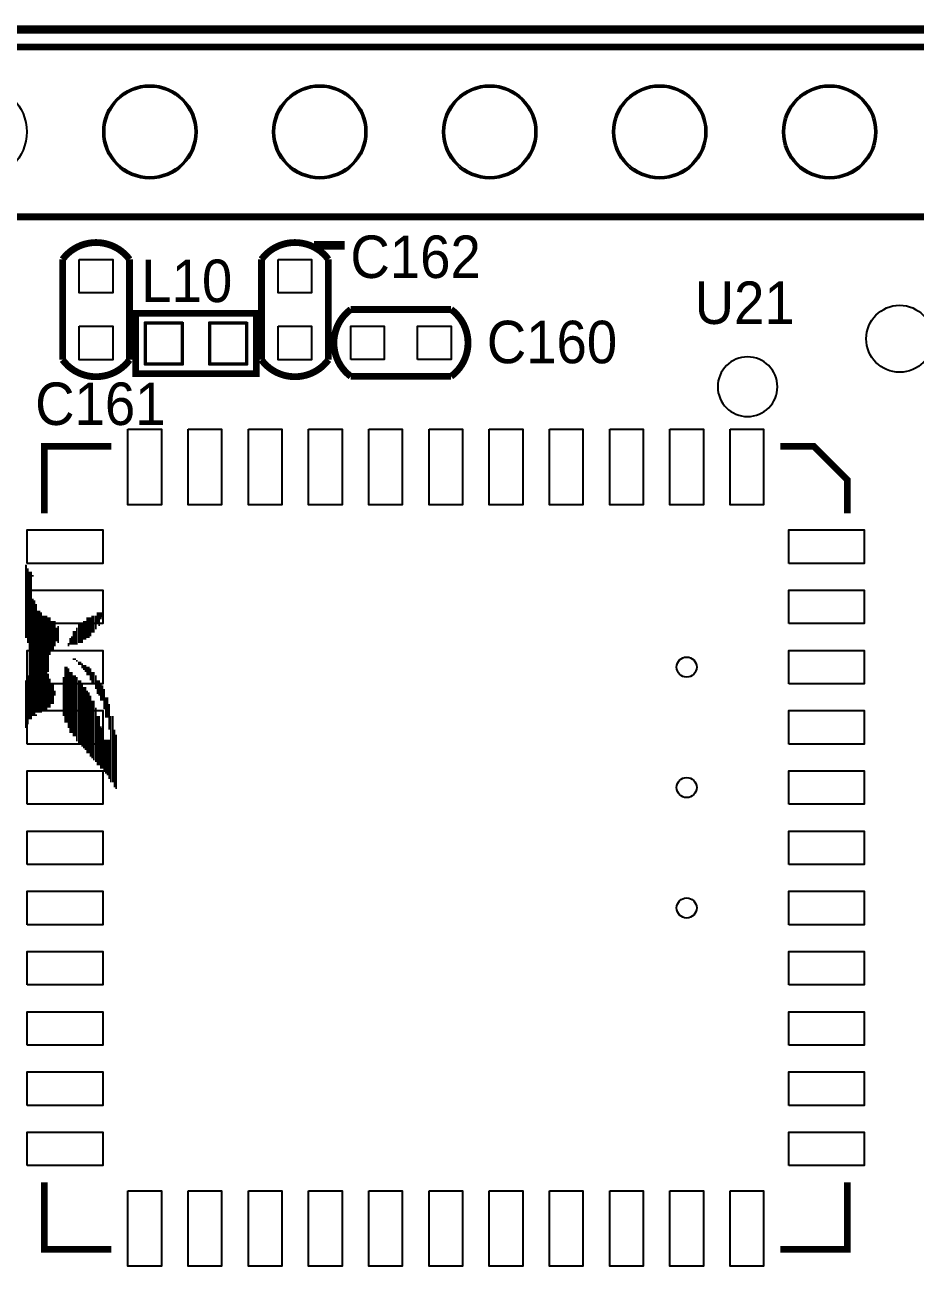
# Model space of a CAD drawing. Extents: x -35 to 92, y 44 to 90.
# Drawn here: x -9.77 to 3.54, y 71.22 to 90.01 of the extents above; entities that cross this region are included whole.
import ezdxf

# ---------------------------------------------------------------- set-up
doc = ezdxf.new("R2010")
doc.units = 0
doc.header["$MEASUREMENT"] = 0
for name, color, linetype in [('BG_OUTLINE', 254, 'CONTINUOUS'), ('BG_SILKSCREEN_TOP', 43, 'CONTINUOUS'), ('PG_SILKSCREEN_TOP', 30, 'CONTINUOUS'), ('PIN_PASTEMASK_TOP', 85, 'CONTINUOUS'), ('PIN_TOP', 1, 'CONTINUOUS'), ('RD_SILKSCREEN_TOP', 142, 'CONTINUOUS')]:
    doc.layers.add(name, color=color, linetype=linetype)

msp = doc.modelspace()

# ---------------------------------------------------------------- linework, layer by layer
at = {"layer": 'BG_OUTLINE', "const_width": 0.127}
msp.add_lwpolyline([(-32.45, 89.948), (18.55, 89.948, -0.414214), (20.55, 87.948), (20.55, 45.948, -0.414214), (18.55, 43.948), (-32.45, 43.948, -0.414214), (-34.45, 45.948), (-34.45, 87.948, -0.414214), (-32.45, 89.948)], format="xyb", dxfattribs=at)
msp.add_lwpolyline([(18.55, 89.948), (-32.45, 89.948)], dxfattribs=at)
at = {"layer": 'BG_SILKSCREEN_TOP'}
for points, const_width in [([(-5.455, 86.722), (-4.998, 86.722)], 0.127), ([(-9.761, 81.947), (-9.761, 80.855)], 0.0254), ([(-9.735, 81.896), (-9.735, 80.779)], 0.0254), ([(-9.71, 81.846), (-9.71, 79.636)], 0.0254), ([(-9.685, 81.846), (-9.685, 79.636)], 0.0254), ([(-9.659, 81.795), (-9.659, 81.769)], 0.0254), ([(-9.659, 81.439), (-9.659, 79.687)], 0.0254), ([(-9.634, 81.414), (-9.634, 79.687)], 0.0254), ([(-9.608, 81.363), (-9.608, 79.737)], 0.0254), ([(-9.583, 81.261), (-9.583, 79.737)], 0.0254), ([(-9.558, 81.261), (-9.558, 79.737)], 0.0254), ([(-9.532, 81.236), (-9.532, 79.737)], 0.0254), ([(-8.694, 81.236), (-8.694, 81.058)], 0.0254), ([(-8.669, 81.236), (-8.669, 81.033)], 0.0254), ([(-8.643, 81.236), (-8.643, 81.134)], 0.0254), ([(-8.618, 81.236), (-8.618, 81.16)], 0.0254), ([(-9.507, 81.185), (-9.507, 79.763)], 0.0254), ([(-9.481, 81.185), (-9.481, 79.763)], 0.0254), ([(-9.456, 81.185), (-9.456, 79.763)], 0.0254), ([(-9.431, 81.16), (-9.431, 80.347)], 0.0254), ([(-9.405, 81.16), (-9.405, 80.601)], 0.0254), ([(-9.38, 81.109), (-9.38, 80.677)], 0.0254), ([(-9.354, 81.109), (-9.354, 80.677)], 0.0254), ([(-9.329, 81.109), (-9.329, 80.728)], 0.0254), ([(-9.304, 81.007), (-9.304, 80.804)], 0.0254), ([(-9.278, 81.033), (-9.278, 80.779)], 0.0254), ([(-8.999, 81.007), (-8.999, 80.753)], 0.0254), ([(-8.973, 81.058), (-8.973, 80.779)], 0.0254), ([(-8.948, 81.058), (-8.948, 80.779)], 0.0254), ([(-8.923, 81.084), (-8.923, 80.779)], 0.0254), ([(-8.897, 81.109), (-8.897, 80.83)], 0.0254), ([(-8.872, 81.109), (-8.872, 80.83)], 0.0254), ([(-8.846, 81.16), (-8.846, 80.855)], 0.0254), ([(-8.821, 81.16), (-8.821, 80.855)], 0.0254), ([(-8.796, 81.16), (-8.796, 80.88)], 0.0254), ([(-8.77, 81.185), (-8.77, 80.931)], 0.0254), ([(-8.745, 81.185), (-8.745, 80.931)], 0.0254), ([(-8.719, 81.185), (-8.719, 80.982)], 0.0254), ([(-9.1, 80.855), (-9.1, 80.753)], 0.0254), ([(-9.075, 80.88), (-9.075, 80.753)], 0.0254), ([(-9.05, 80.957), (-9.05, 80.753)], 0.0254), ([(-9.024, 80.957), (-9.024, 80.753)], 0.0254), ([(-9.126, 80.779), (-9.126, 80.728)], 0.0254), ([(-9.05, 80.55), (-9.05, 80.525)], 0.0254), ([(-9.024, 80.55), (-9.024, 80.525)], 0.0254), ([(-8.999, 80.525), (-8.999, 80.499)], 0.0254), ([(-8.973, 80.499), (-8.973, 80.449)], 0.0254), ([(-8.948, 80.499), (-8.948, 80.449)], 0.0254), ([(-8.923, 80.474), (-8.923, 80.398)], 0.0254), ([(-8.897, 80.449), (-8.897, 80.372)], 0.0254), ([(-8.872, 80.449), (-8.872, 80.347)], 0.0254), ([(-9.735, 80.296), (-9.735, 79.56)], 0.0254), ([(-9.431, 80.322), (-9.431, 79.814)], 0.0254), ([(-9.202, 80.271), (-9.202, 79.687)], 0.0254), ([(-9.177, 80.423), (-9.177, 79.585)], 0.0254), ([(-9.151, 80.423), (-9.151, 79.585)], 0.0254), ([(-9.126, 80.398), (-9.126, 79.509)], 0.0254), ([(-9.1, 80.347), (-9.1, 79.433)], 0.0254), ([(-9.075, 80.347), (-9.075, 79.433)], 0.0254), ([(-9.05, 80.296), (-9.05, 79.382)], 0.0254), ([(-9.024, 80.296), (-9.024, 79.382)], 0.0254), ([(-8.999, 80.271), (-8.999, 79.306)], 0.0254), ([(-8.846, 80.423), (-8.846, 80.296)], 0.0254), ([(-8.821, 80.423), (-8.821, 80.296)], 0.0254), ([(-8.796, 80.398), (-8.796, 80.22)], 0.0254), ([(-8.77, 80.347), (-8.77, 80.169)], 0.0254), ([(-8.745, 80.347), (-8.745, 80.169)], 0.0254), ([(-8.719, 80.296), (-8.719, 80.093)], 0.0254), ([(-9.761, 80.22), (-9.761, 79.509)], 0.0254), ([(-9.405, 80.245), (-9.405, 79.814)], 0.0254), ([(-9.38, 80.169), (-9.38, 79.864)], 0.0254), ([(-9.354, 80.169), (-9.354, 79.864)], 0.0254), ([(-9.329, 80.068), (-9.329, 79.991)], 0.0254), ([(-8.973, 80.22), (-8.973, 79.28)], 0.0254), ([(-8.948, 80.22), (-8.948, 79.28)], 0.0254), ([(-8.923, 80.169), (-8.923, 79.229)], 0.0254), ([(-8.897, 80.118), (-8.897, 79.204)], 0.0254), ([(-8.872, 80.118), (-8.872, 79.179)], 0.0254), ([(-8.846, 80.068), (-8.846, 79.128)], 0.0254), ([(-8.694, 80.22), (-8.694, 80.017)], 0.0254), ([(-8.669, 80.22), (-8.669, 79.991)], 0.0254), ([(-8.643, 80.169), (-8.643, 79.915)], 0.0254), ([(-8.618, 80.144), (-8.618, 79.915)], 0.0254), ([(-8.592, 80.093), (-8.592, 79.788)], 0.0254), ([(-8.821, 80.042), (-8.821, 79.128)], 0.0254), ([(-8.796, 79.991), (-8.796, 79.077)], 0.0254), ([(-8.77, 79.915), (-8.77, 79.052)], 0.0254), ([(-8.745, 79.915), (-8.745, 79.026)], 0.0254), ([(-8.567, 79.966), (-8.567, 79.661)], 0.0254), ([(-8.542, 79.966), (-8.542, 79.661)], 0.0254), ([(-9.608, 79.712), (-9.608, 79.687)], 0.0254), ([(-8.719, 79.814), (-8.719, 79.001)], 0.0254), ([(-8.694, 79.687), (-8.694, 78.95)], 0.0254), ([(-8.669, 79.687), (-8.669, 78.95)], 0.0254), ([(-8.516, 79.864), (-8.516, 79.483)], 0.0254), ([(-8.491, 79.687), (-8.491, 78.696)], 0.0254), ([(-8.465, 79.687), (-8.465, 78.696)], 0.0254), ([(-8.643, 79.534), (-8.643, 78.899)], 0.0254), ([(-8.618, 79.509), (-8.618, 78.899)], 0.0254), ([(-8.592, 79.331), (-8.592, 78.848)], 0.0254), ([(-8.567, 79.331), (-8.567, 78.823)], 0.0254), ([(-8.542, 79.331), (-8.542, 78.798)], 0.0254), ([(-8.516, 79.331), (-8.516, 78.747)], 0.0254), ([(-8.44, 79.483), (-8.44, 78.62)], 0.0254), ([(-8.415, 79.407), (-8.415, 78.594)], 0.0254)]:
    msp.add_lwpolyline(points, dxfattribs=dict(at, const_width=const_width))
at = {"layer": 'PG_SILKSCREEN_TOP'}
for points, const_width in [([(-26.96, 89.687), (6.06, 89.687), (6.06, 87.147)], 0.1), ([(6.06, 87.147), (-26.96, 87.147), (-26.96, 89.687)], 0.1), ([(-9.214, 86.511), (-9.214, 85.01)], 0.102), ([(-8.214, 85.01), (-8.214, 86.511)], 0.102), ([(-6.242, 86.511), (-6.242, 85.01)], 0.102), ([(-5.242, 85.01), (-5.242, 86.511)], 0.102), ([(-6.32, 84.803), (-8.12, 84.803), (-8.12, 85.703), (-6.32, 85.703), (-6.32, 84.803)], 0.1), ([(-3.408, 85.763), (-4.908, 85.763)], 0.102), ([(-4.908, 84.763), (-3.408, 84.763)], 0.102), ([(-9.488, 82.718), (-9.488, 83.718), (-8.488, 83.718)], 0.1), ([(1.512, 83.718), (2.012, 83.718), (2.512, 83.218), (2.512, 82.718)], 0.1), ([(-8.488, 71.718), (-9.488, 71.718), (-9.488, 72.718)], 0.1), ([(2.512, 72.718), (2.512, 71.718), (1.512, 71.718)], 0.1)]:
    msp.add_lwpolyline(points, dxfattribs=dict(at, const_width=const_width))
at = {"layer": 'PG_SILKSCREEN_TOP', "const_width": 0.102}
for points in [[(-8.214, 86.511, 0.503899), (-9.214, 86.511)], [(-5.242, 86.511, 0.503899), (-6.242, 86.511)], [(-4.908, 85.763, 0.503899), (-4.908, 84.763)], [(-3.408, 85.763, -0.504954), (-3.408, 84.763)], [(-8.214, 85.01, -0.504954), (-9.214, 85.01)], [(-5.242, 85.01, -0.504954), (-6.242, 85.01)]]:
    msp.add_lwpolyline(points, format="xyb", dxfattribs=at)
at = {"layer": 'PG_SILKSCREEN_TOP'}
msp.add_lwpolyline([(1.469, 84.608, 1), (0.576, 84.608, 1)], format="xyb", close=True, dxfattribs=at)
at = {"layer": 'PIN_PASTEMASK_TOP'}
for points in [[(-8.964, 86.51), (-8.464, 86.51), (-8.464, 86.01), (-8.964, 86.01)], [(-5.992, 86.51), (-5.492, 86.51), (-5.492, 86.01), (-5.992, 86.01)], [(-7.435, 85.553), (-7.435, 84.953), (-7.965, 84.953), (-7.965, 85.553)], [(-6.475, 85.553), (-6.475, 84.953), (-7.005, 84.953), (-7.005, 85.553)], [(-8.964, 85.511), (-8.464, 85.511), (-8.464, 85.011), (-8.964, 85.011)], [(-5.992, 85.511), (-5.492, 85.511), (-5.492, 85.011), (-5.992, 85.011)], [(-4.908, 85.013), (-4.908, 85.513), (-4.408, 85.513), (-4.408, 85.013)], [(-3.908, 85.013), (-3.908, 85.513), (-3.408, 85.513), (-3.408, 85.013)], [(-8.238, 83.973), (-7.738, 83.973), (-7.738, 82.843), (-8.238, 82.843)], [(-7.338, 83.973), (-6.838, 83.973), (-6.838, 82.843), (-7.338, 82.843)], [(-6.438, 83.973), (-5.938, 83.973), (-5.938, 82.843), (-6.438, 82.843)], [(-5.538, 83.973), (-5.038, 83.973), (-5.038, 82.843), (-5.538, 82.843)], [(-4.638, 83.973), (-4.138, 83.973), (-4.138, 82.843), (-4.638, 82.843)], [(-3.738, 83.973), (-3.238, 83.973), (-3.238, 82.843), (-3.738, 82.843)], [(-2.838, 83.973), (-2.338, 83.973), (-2.338, 82.843), (-2.838, 82.843)], [(-1.938, 83.973), (-1.438, 83.973), (-1.438, 82.843), (-1.938, 82.843)], [(-1.038, 83.973), (-0.538, 83.973), (-0.538, 82.843), (-1.038, 82.843)], [(-0.138, 83.973), (0.362, 83.973), (0.362, 82.843), (-0.138, 82.843)], [(0.762, 83.973), (1.262, 83.973), (1.262, 82.843), (0.762, 82.843)], [(-9.743, 81.968), (-9.743, 82.468), (-8.613, 82.468), (-8.613, 81.968)], [(1.637, 81.968), (1.637, 82.468), (2.767, 82.468), (2.767, 81.968)], [(-9.743, 81.068), (-9.743, 81.568), (-8.613, 81.568), (-8.613, 81.068)], [(1.637, 81.068), (1.637, 81.568), (2.767, 81.568), (2.767, 81.068)], [(-9.743, 80.168), (-9.743, 80.668), (-8.613, 80.668), (-8.613, 80.168)], [(1.637, 80.168), (1.637, 80.668), (2.767, 80.668), (2.767, 80.168)], [(-9.743, 79.268), (-9.743, 79.768), (-8.613, 79.768), (-8.613, 79.268)], [(1.637, 79.268), (1.637, 79.768), (2.767, 79.768), (2.767, 79.268)], [(-9.743, 78.368), (-9.743, 78.868), (-8.613, 78.868), (-8.613, 78.368)], [(1.637, 78.368), (1.637, 78.868), (2.767, 78.868), (2.767, 78.368)], [(-9.743, 77.468), (-9.743, 77.968), (-8.613, 77.968), (-8.613, 77.468)], [(1.637, 77.468), (1.637, 77.968), (2.767, 77.968), (2.767, 77.468)], [(-9.743, 76.568), (-9.743, 77.068), (-8.613, 77.068), (-8.613, 76.568)], [(1.637, 76.568), (1.637, 77.068), (2.767, 77.068), (2.767, 76.568)], [(-9.743, 75.668), (-9.743, 76.168), (-8.613, 76.168), (-8.613, 75.668)], [(1.637, 75.668), (1.637, 76.168), (2.767, 76.168), (2.767, 75.668)], [(-9.743, 74.768), (-9.743, 75.268), (-8.613, 75.268), (-8.613, 74.768)], [(1.637, 74.768), (1.637, 75.268), (2.767, 75.268), (2.767, 74.768)], [(-9.743, 73.868), (-9.743, 74.368), (-8.613, 74.368), (-8.613, 73.868)], [(1.637, 73.868), (1.637, 74.368), (2.767, 74.368), (2.767, 73.868)], [(-9.743, 72.968), (-9.743, 73.468), (-8.613, 73.468), (-8.613, 72.968)], [(1.637, 72.968), (1.637, 73.468), (2.767, 73.468), (2.767, 72.968)], [(-8.238, 72.593), (-7.738, 72.593), (-7.738, 71.463), (-8.238, 71.463)], [(-7.338, 72.593), (-6.838, 72.593), (-6.838, 71.463), (-7.338, 71.463)], [(-6.438, 72.593), (-5.938, 72.593), (-5.938, 71.463), (-6.438, 71.463)], [(-5.538, 72.593), (-5.038, 72.593), (-5.038, 71.463), (-5.538, 71.463)], [(-4.638, 72.593), (-4.138, 72.593), (-4.138, 71.463), (-4.638, 71.463)], [(-3.738, 72.593), (-3.238, 72.593), (-3.238, 71.463), (-3.738, 71.463)], [(-2.838, 72.593), (-2.338, 72.593), (-2.338, 71.463), (-2.838, 71.463)], [(-1.938, 72.593), (-1.438, 72.593), (-1.438, 71.463), (-1.938, 71.463)], [(-1.038, 72.593), (-0.538, 72.593), (-0.538, 71.463), (-1.038, 71.463)], [(-0.138, 72.593), (0.362, 72.593), (0.362, 71.463), (-0.138, 71.463)], [(0.762, 72.593), (1.262, 72.593), (1.262, 71.463), (0.762, 71.463)]]:
    msp.add_lwpolyline(points, close=True, dxfattribs=at)
for centre, radius in [((-7.91, 88.417), 0.675), ((-5.37, 88.417), 0.675), ((-2.83, 88.417), 0.675), ((-0.29, 88.417), 0.675), ((2.25, 88.417), 0.675), ((0.112, 80.418), 0.15), ((0.112, 78.618), 0.15), ((0.112, 76.818), 0.15)]:
    msp.add_circle(centre, radius, dxfattribs=at)
at = {"layer": 'PIN_TOP'}
for points in [[(-8.964, 86.51), (-8.464, 86.51), (-8.464, 86.01), (-8.964, 86.01)], [(-5.992, 86.51), (-5.492, 86.51), (-5.492, 86.01), (-5.992, 86.01)], [(-7.415, 85.573), (-7.415, 84.933), (-7.985, 84.933), (-7.985, 85.573)], [(-6.455, 85.573), (-6.455, 84.933), (-7.025, 84.933), (-7.025, 85.573)], [(-8.964, 85.511), (-8.464, 85.511), (-8.464, 85.011), (-8.964, 85.011)], [(-5.992, 85.511), (-5.492, 85.511), (-5.492, 85.011), (-5.992, 85.011)], [(-4.908, 85.013), (-4.908, 85.513), (-4.408, 85.513), (-4.408, 85.013)], [(-3.908, 85.013), (-3.908, 85.513), (-3.408, 85.513), (-3.408, 85.013)], [(-8.238, 83.973), (-7.738, 83.973), (-7.738, 82.843), (-8.238, 82.843)], [(-7.338, 83.973), (-6.838, 83.973), (-6.838, 82.843), (-7.338, 82.843)], [(-6.438, 83.973), (-5.938, 83.973), (-5.938, 82.843), (-6.438, 82.843)], [(-5.538, 83.973), (-5.038, 83.973), (-5.038, 82.843), (-5.538, 82.843)], [(-4.638, 83.973), (-4.138, 83.973), (-4.138, 82.843), (-4.638, 82.843)], [(-3.738, 83.973), (-3.238, 83.973), (-3.238, 82.843), (-3.738, 82.843)], [(-2.838, 83.973), (-2.338, 83.973), (-2.338, 82.843), (-2.838, 82.843)], [(-1.938, 83.973), (-1.438, 83.973), (-1.438, 82.843), (-1.938, 82.843)], [(-1.038, 83.973), (-0.538, 83.973), (-0.538, 82.843), (-1.038, 82.843)], [(-0.138, 83.973), (0.362, 83.973), (0.362, 82.843), (-0.138, 82.843)], [(0.762, 83.973), (1.262, 83.973), (1.262, 82.843), (0.762, 82.843)], [(-9.743, 81.968), (-9.743, 82.468), (-8.613, 82.468), (-8.613, 81.968)], [(1.637, 81.968), (1.637, 82.468), (2.767, 82.468), (2.767, 81.968)], [(-9.743, 81.068), (-9.743, 81.568), (-8.613, 81.568), (-8.613, 81.068)], [(1.637, 81.068), (1.637, 81.568), (2.767, 81.568), (2.767, 81.068)], [(-9.743, 80.168), (-9.743, 80.668), (-8.613, 80.668), (-8.613, 80.168)], [(1.637, 80.168), (1.637, 80.668), (2.767, 80.668), (2.767, 80.168)], [(-9.743, 79.268), (-9.743, 79.768), (-8.613, 79.768), (-8.613, 79.268)], [(1.637, 79.268), (1.637, 79.768), (2.767, 79.768), (2.767, 79.268)], [(-9.743, 78.368), (-9.743, 78.868), (-8.613, 78.868), (-8.613, 78.368)], [(1.637, 78.368), (1.637, 78.868), (2.767, 78.868), (2.767, 78.368)], [(-9.743, 77.468), (-9.743, 77.968), (-8.613, 77.968), (-8.613, 77.468)], [(1.637, 77.468), (1.637, 77.968), (2.767, 77.968), (2.767, 77.468)], [(-9.743, 76.568), (-9.743, 77.068), (-8.613, 77.068), (-8.613, 76.568)], [(1.637, 76.568), (1.637, 77.068), (2.767, 77.068), (2.767, 76.568)], [(-9.743, 75.668), (-9.743, 76.168), (-8.613, 76.168), (-8.613, 75.668)], [(1.637, 75.668), (1.637, 76.168), (2.767, 76.168), (2.767, 75.668)], [(-9.743, 74.768), (-9.743, 75.268), (-8.613, 75.268), (-8.613, 74.768)], [(1.637, 74.768), (1.637, 75.268), (2.767, 75.268), (2.767, 74.768)], [(-9.743, 73.868), (-9.743, 74.368), (-8.613, 74.368), (-8.613, 73.868)], [(1.637, 73.868), (1.637, 74.368), (2.767, 74.368), (2.767, 73.868)], [(-9.743, 72.968), (-9.743, 73.468), (-8.613, 73.468), (-8.613, 72.968)], [(1.637, 72.968), (1.637, 73.468), (2.767, 73.468), (2.767, 72.968)], [(-8.238, 72.593), (-7.738, 72.593), (-7.738, 71.463), (-8.238, 71.463)], [(-7.338, 72.593), (-6.838, 72.593), (-6.838, 71.463), (-7.338, 71.463)], [(-6.438, 72.593), (-5.938, 72.593), (-5.938, 71.463), (-6.438, 71.463)], [(-5.538, 72.593), (-5.038, 72.593), (-5.038, 71.463), (-5.538, 71.463)], [(-4.638, 72.593), (-4.138, 72.593), (-4.138, 71.463), (-4.638, 71.463)], [(-3.738, 72.593), (-3.238, 72.593), (-3.238, 71.463), (-3.738, 71.463)], [(-2.838, 72.593), (-2.338, 72.593), (-2.338, 71.463), (-2.838, 71.463)], [(-1.938, 72.593), (-1.438, 72.593), (-1.438, 71.463), (-1.938, 71.463)], [(-1.038, 72.593), (-0.538, 72.593), (-0.538, 71.463), (-1.038, 71.463)], [(-0.138, 72.593), (0.362, 72.593), (0.362, 71.463), (-0.138, 71.463)], [(0.762, 72.593), (1.262, 72.593), (1.262, 71.463), (0.762, 71.463)]]:
    msp.add_lwpolyline(points, close=True, dxfattribs=at)
for centre, radius in [((-10.45, 88.417), 0.7), ((-7.91, 88.417), 0.7), ((-5.37, 88.417), 0.7), ((-2.83, 88.417), 0.7), ((-0.29, 88.417), 0.7), ((2.25, 88.417), 0.7), ((3.295, 85.325), 0.5), ((0.112, 80.418), 0.15), ((0.112, 78.618), 0.15), ((0.112, 76.818), 0.15)]:
    msp.add_circle(centre, radius, dxfattribs=at)

# ---------------------------------------------------------------- texts
at = {"layer": 'RD_SILKSCREEN_TOP', "width": 0.96}
for s, p in [('C162', (-4.913, 86.233)), ('L10', (-8.038, 85.873)), ('U21', (0.232, 85.546)), ('C160', (-2.875, 84.959)), ('C161', (-9.624, 84.036))]:
    msp.add_text(s, height=0.635, dxfattribs=at).set_placement(p)

doc.saveas('drawing.dxf')
